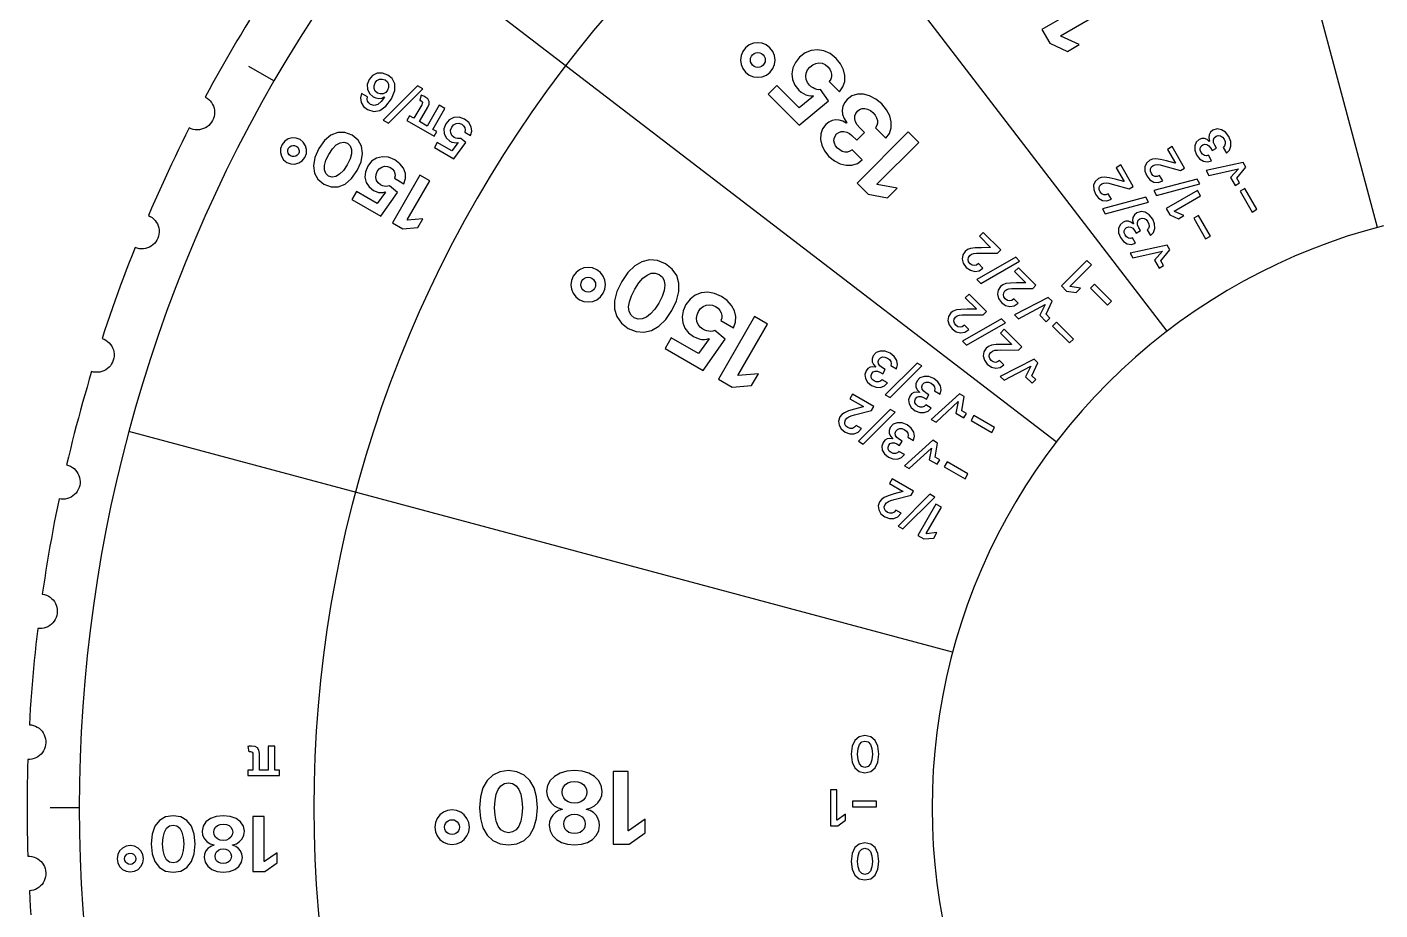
# Model space of a CAD drawing. Header units: millimetres. Extents: x 0 to 208, y 0 to 208.
# Drawn here: x 0 to 93.4, y 96.9 to 157.9 of the extents above; entities that cross this region are included whole.
import ezdxf

# ---------------------------------------------------------------- set-up
doc = ezdxf.new("R2010")
doc.units = ezdxf.units.MM
for name, color, linetype in [('CORTE', 1, 'CONTINUOUS'), ('GRAVAR', 7, 'CONTINUOUS'), ('MARCAR', 5, 'CONTINUOUS')]:
    doc.layers.add(name, color=color, linetype=linetype)

msp = doc.modelspace()

# ---------------------------------------------------------------- linework, layer by layer
at = {"layer": 'CORTE'}
msp.add_lwpolyline([(15.356, 158.39), (15.067, 157.915), (14.779, 157.439), (14.495, 156.961), (14.213, 156.481), (13.933, 156), (13.656, 155.517), (13.382, 155.033), (13.111, 154.548), (12.841, 154.061), (12.575, 153.573), (12.311, 153.083), (12.434, 153.008), (12.548, 152.919), (12.65, 152.817), (12.739, 152.703), (12.814, 152.579), (12.873, 152.448), (12.916, 152.31), (12.942, 152.168), (12.951, 152.024), (12.942, 151.88), (12.917, 151.738), (12.874, 151.6), (12.815, 151.468), (12.741, 151.344), (12.652, 151.23), (12.551, 151.127), (12.438, 151.038), (12.314, 150.962), (12.183, 150.902), (12.046, 150.859), (11.904, 150.832), (11.76, 150.822), (11.616, 150.83), (11.473, 150.854), (11.335, 150.896), (11.203, 150.954), (10.953, 150.457), (10.706, 149.959), (10.461, 149.459), (10.22, 148.958), (9.98, 148.456), (9.744, 147.952), (9.51, 147.447), (9.279, 146.941), (9.051, 146.434), (8.825, 145.926), (8.602, 145.416), (8.382, 144.905), (8.512, 144.841), (8.632, 144.762), (8.743, 144.669), (8.841, 144.564), (8.927, 144.447), (8.997, 144.321), (9.052, 144.187), (9.09, 144.048), (9.112, 143.906), (9.116, 143.761), (9.103, 143.617), (9.072, 143.476), (9.025, 143.34), (8.962, 143.21), (8.884, 143.089), (8.791, 142.978), (8.686, 142.879), (8.57, 142.793), (8.445, 142.722), (8.311, 142.666), (8.173, 142.627), (8.03, 142.604), (7.886, 142.599), (7.742, 142.612), (7.6, 142.641), (7.464, 142.688), (7.258, 142.171), (7.055, 141.653), (6.855, 141.134), (6.658, 140.614), (6.464, 140.092), (6.272, 139.57), (6.083, 139.047), (5.897, 138.523), (5.714, 137.997), (5.533, 137.471), (5.356, 136.944), (5.181, 136.416), (5.315, 136.363), (5.443, 136.295), (5.561, 136.212), (5.668, 136.116), (5.763, 136.007), (5.844, 135.888), (5.911, 135.759), (5.961, 135.624), (5.995, 135.484), (6.012, 135.34), (6.011, 135.196), (5.993, 135.053), (5.958, 134.913), (5.906, 134.778), (5.839, 134.65), (5.757, 134.531), (5.661, 134.424), (5.552, 134.328), (5.434, 134.246), (5.306, 134.179), (5.171, 134.128), (5.03, 134.093), (4.887, 134.076), (4.743, 134.075), (4.599, 134.093), (4.459, 134.127), (4.299, 133.594), (4.143, 133.06), (3.989, 132.526), (3.837, 131.99), (3.689, 131.454), (3.544, 130.917), (3.401, 130.379), (3.262, 129.841), (3.125, 129.302), (2.991, 128.762), (2.86, 128.221), (2.732, 127.68), (2.87, 127.639), (3.003, 127.582), (3.128, 127.51), (3.243, 127.423), (3.347, 127.323), (3.439, 127.211), (3.516, 127.089), (3.578, 126.959), (3.624, 126.822), (3.653, 126.681), (3.665, 126.537), (3.659, 126.393), (3.637, 126.25), (3.597, 126.111), (3.541, 125.978), (3.469, 125.853), (3.383, 125.737), (3.284, 125.632), (3.172, 125.54), (3.051, 125.462), (2.921, 125.4), (2.784, 125.353), (2.643, 125.323), (2.499, 125.31), (2.355, 125.315), (2.212, 125.337), (2.1, 124.792), (1.99, 124.247), (1.883, 123.701), (1.779, 123.154), (1.678, 122.607), (1.58, 122.059), (1.485, 121.511), (1.393, 120.963), (1.303, 120.414), (1.217, 119.864), (1.134, 119.314), (1.053, 118.764), (1.195, 118.735), (1.332, 118.69), (1.463, 118.629), (1.585, 118.553), (1.698, 118.462), (1.798, 118.359), (1.886, 118.244), (1.959, 118.119), (2.017, 117.987), (2.058, 117.849), (2.082, 117.706), (2.09, 117.562), (2.079, 117.418), (2.052, 117.276), (2.008, 117.139), (1.947, 117.008), (1.872, 116.885), (1.782, 116.772), (1.679, 116.671), (1.565, 116.582), (1.44, 116.509), (1.308, 116.45), (1.17, 116.408), (1.028, 116.383), (0.884, 116.375), (0.74, 116.384), (0.675, 115.832), (0.613, 115.279), (0.555, 114.726), (0.499, 114.172), (0.446, 113.618), (0.396, 113.064), (0.349, 112.51), (0.305, 111.955), (0.264, 111.401), (0.226, 110.846), (0.19, 110.29), (0.158, 109.735), (0.302, 109.719), (0.442, 109.686), (0.578, 109.637), (0.707, 109.571), (0.826, 109.491), (0.936, 109.396), (1.033, 109.29), (1.117, 109.172), (1.186, 109.045), (1.239, 108.911), (1.276, 108.771), (1.295, 108.628), (1.298, 108.484), (1.283, 108.34), (1.251, 108.2), (1.202, 108.064), (1.137, 107.935), (1.057, 107.814), (0.964, 107.705), (0.858, 107.607), (0.741, 107.522), (0.614, 107.453), (0.48, 107.399), (0.341, 107.361), (0.198, 107.34), (0.054, 107.337), (0.037, 106.781), (0.024, 106.225), (0.013, 105.669), (0.006, 105.113), (0.001, 104.556), (0, 104), (0.001, 103.444), (0.006, 102.887), (0.013, 102.331), (0.024, 101.775), (0.037, 101.219), (0.054, 100.663), (0.198, 100.66), (0.341, 100.639), (0.48, 100.601), (0.614, 100.547), (0.741, 100.478), (0.858, 100.393), (0.964, 100.295), (1.057, 100.186), (1.137, 100.065), (1.202, 99.936), (1.251, 99.8), (1.283, 99.66), (1.298, 99.516), (1.295, 99.372), (1.276, 99.229), (1.239, 99.089), (1.186, 98.955), (1.117, 98.828), (1.033, 98.71), (0.936, 98.604), (0.826, 98.509), (0.707, 98.429), (0.578, 98.363), (0.442, 98.314), (0.302, 98.281), (0.158, 98.265), (0.19, 97.71), (0.226, 97.154), (0.264, 96.599)], dxfattribs=at)
at = {"layer": 'GRAVAR'}
for points in [[(70.078, 157.754), (70.627, 156.804), (71.85, 156.235), (72.661, 156.704), (71.388, 157.29), (71.372, 157.319), (74.92, 159.368), (74.408, 160.254)], [(51.306, 156.485), (51.053, 156.68), (50.768, 156.797), (50.466, 156.836), (50.164, 156.797), (49.878, 156.681), (49.624, 156.487), (49.429, 156.232), (49.312, 155.945), (49.272, 155.642), (49.31, 155.339), (49.426, 155.052), (49.619, 154.798), (49.874, 154.603), (50.162, 154.487), (50.465, 154.448), (50.769, 154.488), (51.056, 154.605), (51.311, 154.8), (51.505, 155.054), (51.621, 155.34), (51.659, 155.643), (51.62, 155.945), (51.502, 156.231), (51.306, 156.485)], [(50.829, 156.008), (50.912, 155.897), (50.962, 155.773), (50.979, 155.643), (50.962, 155.513), (50.912, 155.391), (50.829, 155.282), (50.72, 155.198), (50.596, 155.147), (50.466, 155.131), (50.336, 155.147), (50.213, 155.198), (50.103, 155.282), (50.02, 155.391), (49.97, 155.514), (49.953, 155.644), (49.969, 155.774), (50.019, 155.898), (50.103, 156.008), (50.212, 156.091), (50.335, 156.14), (50.465, 156.157), (50.596, 156.14), (50.719, 156.09), (50.829, 156.008)], [(55.874, 155.756), (55.467, 156.082), (55.032, 156.282), (54.585, 156.357), (54.144, 156.309), (53.725, 156.137), (53.345, 155.842), (53.061, 155.482), (52.887, 155.093), (52.823, 154.691), (52.87, 154.293), (53.025, 153.914), (53.29, 153.571), (53.449, 153.432), (53.617, 153.32), (53.789, 153.238), (53.961, 153.184), (54.127, 153.161), (54.282, 153.168), (54.301, 153.149), (53.314, 152.347), (51.776, 153.884), (51.178, 153.286), (53.316, 151.148), (55.343, 152.833), (54.806, 153.597), (54.678, 153.594), (54.544, 153.614), (54.41, 153.656), (54.279, 153.718), (54.155, 153.798), (54.042, 153.896), (53.892, 154.089), (53.803, 154.3), (53.775, 154.521), (53.81, 154.742), (53.906, 154.957), (54.064, 155.156), (54.261, 155.313), (54.472, 155.408), (54.69, 155.442), (54.905, 155.416), (55.111, 155.329), (55.3, 155.182), (55.431, 155.021), (55.519, 154.845), (55.562, 154.663), (55.558, 154.482), (55.505, 154.309), (55.399, 154.152), (56.104, 153.448), (56.343, 153.783), (56.468, 154.16), (56.483, 154.562), (56.388, 154.973), (56.184, 155.376), (55.874, 155.756)], [(24.923, 154.604), (24.544, 154.742), (24.181, 154.727), (23.863, 154.571), (23.618, 154.286), (23.497, 153.948), (23.511, 153.618), (23.65, 153.327), (23.903, 153.105), (24.097, 153.023), (24.296, 152.993), (24.491, 153.016), (24.672, 153.092), (24.689, 153.082), (24.463, 152.768), (24.22, 152.575), (23.97, 152.509), (23.721, 152.58), (23.595, 152.682), (23.518, 152.807), (23.49, 152.949), (23.51, 153.099), (23.099, 153.337), (23.031, 153.025), (23.079, 152.718), (23.24, 152.441), (23.512, 152.218), (23.941, 152.084), (24.373, 152.166), (24.787, 152.459), (25.161, 152.957), (25.395, 153.539), (25.395, 154.005), (25.218, 154.359), (24.923, 154.604)], [(24.728, 154.263), (24.881, 154.127), (24.962, 153.949), (24.969, 153.752), (24.901, 153.558), (24.767, 153.405), (24.592, 153.315), (24.396, 153.298), (24.202, 153.362), (24.049, 153.496), (23.967, 153.67), (23.96, 153.864), (24.029, 154.06), (24.166, 154.219), (24.341, 154.311), (24.535, 154.327), (24.728, 154.263)], [(24.598, 151.486), (24.956, 151.279), (27.326, 153.644), (26.968, 153.851)], [(59.023, 152.608), (58.614, 152.946), (58.188, 153.173), (57.76, 153.286), (57.347, 153.283), (56.967, 153.162), (56.636, 152.921), (56.45, 152.689), (56.333, 152.437), (56.287, 152.168), (56.315, 151.888), (56.42, 151.599), (56.602, 151.307), (56.576, 151.281), (56.337, 151.412), (56.09, 151.486), (55.843, 151.503), (55.601, 151.461), (55.372, 151.357), (55.162, 151.191), (54.936, 150.886), (54.812, 150.536), (54.792, 150.155), (54.878, 149.76), (55.074, 149.366), (55.38, 148.989), (55.758, 148.68), (56.16, 148.474), (56.569, 148.374), (56.97, 148.384), (57.346, 148.506), (57.68, 148.745), (56.982, 149.442), (56.83, 149.337), (56.661, 149.286), (56.483, 149.287), (56.302, 149.335), (56.127, 149.429), (55.964, 149.563), (55.835, 149.723), (55.753, 149.89), (55.72, 150.061), (55.734, 150.229), (55.798, 150.388), (55.91, 150.534), (56.062, 150.648), (56.233, 150.707), (56.416, 150.714), (56.603, 150.669), (56.79, 150.572), (56.968, 150.425), (57.295, 150.097), (57.834, 150.636), (57.507, 150.963), (57.332, 151.171), (57.217, 151.38), (57.161, 151.586), (57.164, 151.781), (57.225, 151.96), (57.343, 152.119), (57.498, 152.235), (57.672, 152.296), (57.858, 152.303), (58.05, 152.257), (58.239, 152.159), (58.42, 152.01), (58.566, 151.836), (58.668, 151.653), (58.723, 151.468), (58.729, 151.287), (58.683, 151.118), (58.584, 150.968), (59.312, 150.24), (59.554, 150.578), (59.677, 150.96), (59.683, 151.369), (59.574, 151.791), (59.353, 152.209), (59.023, 152.608)], [(27.476, 153.103), (27.4, 153.143), (27.33, 153.172), (27.27, 153.193), (27.221, 153.206), (27.115, 152.862), (27.135, 152.857), (27.158, 152.849), (27.187, 152.836), (27.222, 152.817), (27.281, 152.769), (27.304, 152.713), (27.294, 152.644), (27.252, 152.557), (26.709, 151.617), (26.411, 151.789), (26.227, 151.47), (28.12, 150.378), (28.304, 150.696), (28.029, 150.855), (28.858, 152.291), (28.463, 152.519), (27.634, 151.083), (27.105, 151.388), (27.684, 152.391), (27.769, 152.6), (27.766, 152.787), (27.67, 152.954), (27.476, 153.103)], [(30.21, 151.552), (29.837, 151.688), (29.476, 151.675), (29.158, 151.521), (28.911, 151.237), (28.788, 150.895), (28.801, 150.561), (28.941, 150.265), (29.202, 150.037), (29.346, 149.972), (29.491, 149.937), (29.628, 149.932), (29.749, 149.956), (29.762, 149.949), (29.335, 149.366), (28.33, 149.947), (28.127, 149.595), (29.481, 148.813), (30.298, 149.949), (29.953, 150.229), (29.848, 150.211), (29.732, 150.217), (29.614, 150.247), (29.501, 150.298), (29.344, 150.434), (29.259, 150.61), (29.251, 150.808), (29.325, 151.011), (29.461, 151.174), (29.632, 151.264), (29.821, 151.278), (30.014, 151.211), (30.15, 151.101), (30.235, 150.963), (30.262, 150.81), (30.223, 150.657), (30.63, 150.423), (30.718, 150.727), (30.671, 151.035), (30.498, 151.319), (30.21, 151.552)], [(22.449, 150.45), (21.949, 150.641), (21.459, 150.639), (20.989, 150.449), (20.551, 150.076), (20.156, 149.523), (19.876, 148.906), (19.772, 148.338), (19.842, 147.834), (20.085, 147.407), (20.498, 147.07), (20.995, 146.881), (21.486, 146.885), (21.957, 147.077), (22.396, 147.451), (22.791, 148.002), (23.072, 148.62), (23.176, 149.186), (23.106, 149.688), (22.863, 150.113), (22.449, 150.45)], [(57.321, 147.143), (58.097, 146.367), (59.426, 146.135), (60.088, 146.797), (58.707, 147.034), (58.683, 147.058), (61.581, 149.955), (60.857, 150.679)], [(82.987, 150.363), (82.755, 150.655), (82.479, 150.832), (82.184, 150.883), (81.897, 150.797), (81.728, 150.658), (81.627, 150.48), (81.603, 150.269), (81.66, 150.034), (81.642, 150.024), (81.489, 150.149), (81.316, 150.213), (81.132, 150.213), (80.947, 150.144), (80.744, 149.959), (80.637, 149.706), (80.638, 149.407), (80.76, 149.086), (80.974, 148.819), (81.237, 148.654), (81.523, 148.606), (81.806, 148.687), (81.59, 149.06), (81.448, 149.022), (81.308, 149.051), (81.181, 149.136), (81.078, 149.266), (81.02, 149.417), (81.021, 149.56), (81.078, 149.683), (81.189, 149.78), (81.334, 149.827), (81.48, 149.806), (81.613, 149.723), (81.725, 149.582), (81.836, 149.39), (82.135, 149.563), (82.025, 149.755), (81.943, 149.953), (81.933, 150.13), (81.989, 150.278), (82.108, 150.386), (82.257, 150.433), (82.407, 150.409), (82.546, 150.321), (82.662, 150.175), (82.73, 150.009), (82.743, 149.851), (82.701, 149.713), (82.602, 149.607), (82.827, 149.216), (83.041, 149.425), (83.14, 149.702), (83.123, 150.023), (82.987, 150.363)], [(18.851, 150.145), (18.581, 150.249), (18.302, 150.262), (18.034, 150.191), (17.798, 150.04), (17.615, 149.815), (17.512, 149.543), (17.498, 149.262), (17.569, 148.994), (17.72, 148.757), (17.944, 148.574), (18.216, 148.471), (18.497, 148.458), (18.766, 148.531), (19.002, 148.683), (19.186, 148.909), (19.289, 149.18), (19.302, 149.459), (19.229, 149.727), (19.077, 149.962), (18.851, 150.145)], [(18.595, 149.701), (18.691, 149.621), (18.756, 149.519), (18.787, 149.403), (18.782, 149.284), (18.737, 149.168), (18.658, 149.07), (18.557, 149.005), (18.442, 148.974), (18.322, 148.98), (18.204, 149.025), (18.108, 149.103), (18.043, 149.205), (18.012, 149.32), (18.017, 149.441), (18.062, 149.558), (18.14, 149.654), (18.242, 149.718), (18.357, 149.749), (18.478, 149.744), (18.595, 149.701)], [(22.126, 149.891), (22.32, 149.715), (22.414, 149.472), (22.409, 149.168), (22.306, 148.809), (22.104, 148.399), (21.849, 148.019), (21.588, 147.748), (21.326, 147.59), (21.068, 147.548), (20.819, 147.627), (20.626, 147.803), (20.532, 148.048), (20.537, 148.354), (20.641, 148.715), (20.843, 149.127), (21.098, 149.506), (21.358, 149.775), (21.619, 149.931), (21.877, 149.971), (22.126, 149.891)], [(79.937, 148.179), (79.082, 149.66), (78.758, 149.473), (79.302, 148.53), (79.286, 148.52), (78.685, 148.675), (78.264, 148.781), (77.955, 148.821), (77.723, 148.801), (77.534, 148.723), (77.313, 148.526), (77.2, 148.263), (77.202, 147.957), (77.326, 147.633), (77.545, 147.366), (77.815, 147.213), (78.116, 147.185), (78.426, 147.292), (78.212, 147.662), (78.048, 147.601), (77.893, 147.607), (77.756, 147.678), (77.646, 147.812), (77.586, 147.967), (77.586, 148.119), (77.647, 148.254), (77.768, 148.361), (77.91, 148.415), (78.069, 148.424), (78.256, 148.397), (78.484, 148.342), (79.658, 148.018)], [(25.398, 148.747), (24.962, 148.926), (24.536, 148.965), (24.141, 148.872), (23.796, 148.652), (23.524, 148.312), (23.369, 147.928), (23.338, 147.548), (23.426, 147.191), (23.625, 146.88), (23.93, 146.635), (24.104, 146.552), (24.278, 146.502), (24.446, 146.482), (24.601, 146.493), (24.738, 146.534), (24.756, 146.523), (24.189, 145.74), (22.757, 146.567), (22.436, 146.01), (24.426, 144.861), (25.582, 146.497), (25.038, 146.952), (24.925, 146.921), (24.8, 146.913), (24.671, 146.927), (24.542, 146.964), (24.419, 147.021), (24.245, 147.159), (24.133, 147.331), (24.083, 147.528), (24.1, 147.738), (24.187, 147.95), (24.326, 148.13), (24.496, 148.248), (24.687, 148.303), (24.888, 148.292), (25.089, 148.213), (25.239, 148.099), (25.347, 147.96), (25.408, 147.804), (25.415, 147.639), (25.365, 147.476), (26.021, 147.098), (26.14, 147.451), (26.131, 147.813), (25.999, 148.162), (25.752, 148.481), (25.398, 148.747)], [(83.106, 147.522), (83.424, 146.971), (83.737, 147.151), (83.551, 147.472), (84.177, 148.235), (83.991, 148.557), (81.424, 148.003), (81.615, 147.672), (83.655, 148.135)], [(25.235, 144.395), (25.957, 143.978), (26.978, 144.068), (27.334, 144.684), (26.273, 144.587), (26.251, 144.6), (27.808, 147.297), (27.135, 147.685)], [(76.395, 146.913), (75.54, 148.394), (75.216, 148.207), (75.761, 147.264), (75.745, 147.255), (75.144, 147.409), (74.722, 147.515), (74.413, 147.556), (74.182, 147.535), (73.992, 147.458), (73.772, 147.26), (73.659, 146.997), (73.66, 146.691), (73.785, 146.367), (74.003, 146.1), (74.274, 145.947), (74.575, 145.919), (74.885, 146.026), (74.671, 146.396), (74.506, 146.335), (74.351, 146.341), (74.214, 146.412), (74.104, 146.546), (74.045, 146.701), (74.045, 146.853), (74.105, 146.988), (74.227, 147.095), (74.368, 147.149), (74.527, 147.158), (74.715, 147.131), (74.943, 147.076), (76.116, 146.752)], [(77.811, 146.626), (78.002, 146.295), (80.997, 147.094), (80.806, 147.425)], [(83.77, 146.574), (84.598, 145.14), (84.929, 145.331), (84.101, 146.765)], [(74.269, 145.36), (74.46, 145.029), (77.455, 145.828), (77.264, 146.16)], [(78.66, 145.39), (78.908, 144.96), (79.523, 144.681), (79.892, 144.894), (79.236, 145.19), (79.228, 145.205), (81.047, 146.255), (80.825, 146.64)], [(77.734, 144.66), (77.503, 144.953), (77.226, 145.13), (76.931, 145.181), (76.645, 145.095), (76.475, 144.956), (76.375, 144.777), (76.35, 144.567), (76.407, 144.332), (76.39, 144.322), (76.236, 144.446), (76.063, 144.511), (75.88, 144.511), (75.695, 144.442), (75.492, 144.257), (75.384, 144.004), (75.385, 143.705), (75.507, 143.384), (75.722, 143.116), (75.984, 142.952), (76.27, 142.903), (76.553, 142.985), (76.338, 143.358), (76.195, 143.32), (76.055, 143.348), (75.928, 143.433), (75.826, 143.564), (75.768, 143.715), (75.768, 143.857), (75.825, 143.981), (75.936, 144.077), (76.082, 144.124), (76.227, 144.104), (76.361, 144.021), (76.473, 143.879), (76.583, 143.688), (76.883, 143.86), (76.772, 144.052), (76.69, 144.251), (76.68, 144.428), (76.736, 144.575), (76.855, 144.683), (77.004, 144.73), (77.154, 144.707), (77.293, 144.619), (77.409, 144.472), (77.477, 144.307), (77.491, 144.149), (77.449, 144.01), (77.349, 143.905), (77.575, 143.514), (77.788, 143.722), (77.888, 143.999), (77.871, 144.32), (77.734, 144.66)], [(80.566, 144.724), (81.394, 143.29), (81.725, 143.481), (80.897, 144.915)], [(67.242, 142.525), (66.033, 143.734), (65.769, 143.47), (66.539, 142.7), (66.526, 142.687), (65.905, 142.681), (65.471, 142.674), (65.162, 142.633), (64.943, 142.553), (64.78, 142.429), (64.619, 142.182), (64.578, 141.898), (64.658, 141.603), (64.862, 141.322), (65.143, 141.121), (65.444, 141.043), (65.741, 141.094), (66.013, 141.277), (65.711, 141.58), (65.568, 141.478), (65.416, 141.444), (65.266, 141.477), (65.125, 141.578), (65.027, 141.713), (64.988, 141.859), (65.011, 142.005), (65.101, 142.14), (65.224, 142.229), (65.375, 142.278), (65.563, 142.301), (65.797, 142.307), (67.015, 142.298)], [(65.591, 140.475), (65.861, 140.205), (68.547, 141.752), (68.277, 142.022)], [(77.854, 141.819), (78.172, 141.269), (78.484, 141.449), (78.299, 141.77), (78.924, 142.532), (78.738, 142.855), (76.171, 142.301), (76.363, 141.97), (78.403, 142.433)], [(39.346, 141.157), (39.051, 141.28), (38.745, 141.319), (38.444, 141.279), (38.162, 141.163), (37.916, 140.977), (37.721, 140.724), (37.598, 140.427), (37.559, 140.119), (37.599, 139.816), (37.715, 139.533), (37.901, 139.287), (38.153, 139.091), (38.45, 138.969), (38.758, 138.931), (39.061, 138.973), (39.344, 139.089), (39.591, 139.277), (39.787, 139.531), (39.908, 139.827), (39.946, 140.133), (39.905, 140.435), (39.789, 140.717), (39.601, 140.963), (39.346, 141.157)], [(44.081, 141.559), (43.532, 141.786), (42.99, 141.837), (42.464, 141.714), (41.962, 141.421), (41.492, 140.962), (41.064, 140.34), (40.74, 139.658), (40.578, 139.021), (40.576, 138.438), (40.731, 137.918), (41.045, 137.473), (41.513, 137.112), (42.059, 136.887), (42.6, 136.839), (43.127, 136.964), (43.631, 137.258), (44.102, 137.718), (44.531, 138.338), (44.855, 139.021), (45.017, 139.657), (45.019, 140.238), (44.863, 140.755), (44.55, 141.199), (44.081, 141.559)], [(69.677, 140.091), (68.468, 141.3), (68.203, 141.035), (68.973, 140.265), (68.96, 140.252), (68.34, 140.246), (67.905, 140.24), (67.596, 140.198), (67.378, 140.118), (67.215, 139.995), (67.053, 139.747), (67.012, 139.464), (67.093, 139.169), (67.297, 138.888), (67.577, 138.686), (67.878, 138.609), (68.176, 138.659), (68.448, 138.843), (68.145, 139.145), (68.002, 139.043), (67.851, 139.009), (67.7, 139.043), (67.559, 139.143), (67.461, 139.278), (67.422, 139.425), (67.445, 139.571), (67.535, 139.705), (67.658, 139.794), (67.809, 139.844), (67.997, 139.866), (68.232, 139.873), (69.449, 139.863)], [(71.427, 140.038), (71.778, 139.687), (72.444, 139.576), (72.745, 139.878), (72.036, 139.994), (72.024, 140.006), (73.509, 141.491), (73.195, 141.806)], [(39.009, 140.573), (39.118, 140.488), (39.198, 140.381), (39.248, 140.26), (39.265, 140.13), (39.249, 139.998), (39.197, 139.872), (39.113, 139.762), (39.007, 139.682), (38.885, 139.632), (38.756, 139.614), (38.623, 139.631), (38.496, 139.684), (38.387, 139.768), (38.307, 139.874), (38.257, 139.995), (38.239, 140.125), (38.255, 140.257), (38.308, 140.385), (38.391, 140.494), (38.498, 140.573), (38.619, 140.623), (38.749, 140.64), (38.881, 140.624), (39.009, 140.573)], [(43.656, 140.824), (43.878, 140.637), (44.008, 140.388), (44.048, 140.082), (43.997, 139.723), (43.857, 139.314), (43.627, 138.86), (43.348, 138.434), (43.063, 138.106), (42.775, 137.881), (42.489, 137.76), (42.208, 137.747), (41.936, 137.845), (41.715, 138.032), (41.584, 138.282), (41.545, 138.59), (41.596, 138.952), (41.737, 139.363), (41.968, 139.818), (42.246, 140.244), (42.53, 140.57), (42.817, 140.793), (43.103, 140.911), (43.383, 140.922), (43.656, 140.824)], [(73.44, 139.887), (74.611, 138.716), (74.882, 138.987), (73.711, 140.158)], [(47.96, 139.319), (47.483, 139.527), (47.011, 139.608), (46.56, 139.565), (46.147, 139.404), (45.786, 139.13), (45.495, 138.747), (45.314, 138.326), (45.247, 137.905), (45.289, 137.5), (45.437, 137.127), (45.685, 136.802), (46.03, 136.539), (46.22, 136.446), (46.411, 136.382), (46.599, 136.346), (46.778, 136.339), (46.944, 136.359), (47.092, 136.406), (47.116, 136.393), (46.37, 135.363), (44.487, 136.45), (44.064, 135.717), (46.682, 134.206), (48.203, 136.358), (47.488, 136.957), (47.364, 136.92), (47.23, 136.905), (47.09, 136.911), (46.947, 136.937), (46.806, 136.983), (46.672, 137.048), (46.477, 137.195), (46.336, 137.376), (46.253, 137.582), (46.229, 137.805), (46.266, 138.037), (46.367, 138.27), (46.517, 138.473), (46.696, 138.619), (46.898, 138.709), (47.113, 138.739), (47.334, 138.709), (47.554, 138.616), (47.723, 138.494), (47.853, 138.347), (47.942, 138.182), (47.985, 138.006), (47.978, 137.825), (47.917, 137.647), (48.78, 137.148), (48.924, 137.534), (48.948, 137.931), (48.858, 138.323), (48.659, 138.695), (48.358, 139.032), (47.96, 139.319)], [(66.261, 138.274), (65.052, 139.483), (64.787, 139.219), (65.557, 138.449), (65.544, 138.436), (64.924, 138.43), (64.489, 138.423), (64.18, 138.382), (63.962, 138.302), (63.799, 138.178), (63.637, 137.93), (63.596, 137.647), (63.677, 137.352), (63.881, 137.071), (64.161, 136.869), (64.462, 136.792), (64.76, 136.843), (65.032, 137.026), (64.729, 137.329), (64.586, 137.227), (64.435, 137.193), (64.284, 137.226), (64.143, 137.326), (64.046, 137.461), (64.006, 137.608), (64.03, 137.754), (64.119, 137.889), (64.242, 137.977), (64.393, 138.027), (64.581, 138.049), (64.816, 138.056), (66.033, 138.046)], [(69.938, 138.015), (70.388, 137.565), (70.643, 137.82), (70.38, 138.082), (70.787, 138.98), (70.524, 139.244), (68.188, 138.044), (68.458, 137.774), (70.309, 138.749)], [(47.746, 133.592), (48.696, 133.043), (50.04, 133.162), (50.508, 133.973), (49.113, 133.845), (49.083, 133.862), (51.132, 137.41), (50.246, 137.922)], [(64.609, 136.224), (64.88, 135.954), (67.566, 137.501), (67.295, 137.771)], [(70.824, 137.271), (71.995, 136.1), (72.266, 136.37), (71.095, 137.541)], [(68.695, 135.84), (67.486, 137.049), (67.222, 136.784), (67.992, 136.014), (67.979, 136.001), (67.358, 135.995), (66.924, 135.988), (66.615, 135.947), (66.397, 135.867), (66.234, 135.744), (66.072, 135.496), (66.031, 135.212), (66.111, 134.918), (66.315, 134.637), (66.596, 134.435), (66.897, 134.357), (67.195, 134.408), (67.466, 134.592), (67.164, 134.894), (67.021, 134.792), (66.869, 134.758), (66.719, 134.792), (66.578, 134.892), (66.48, 135.027), (66.441, 135.173), (66.464, 135.32), (66.554, 135.454), (66.677, 135.543), (66.828, 135.593), (67.016, 135.615), (67.25, 135.621), (68.468, 135.612)], [(59.6, 135.389), (59.253, 135.526), (58.925, 135.541), (58.644, 135.438), (58.439, 135.22), (58.362, 135.015), (58.364, 134.81), (58.448, 134.616), (58.615, 134.441), (58.605, 134.423), (58.41, 134.454), (58.228, 134.424), (58.069, 134.332), (57.943, 134.18), (57.859, 133.918), (57.893, 133.645), (58.043, 133.387), (58.309, 133.17), (58.629, 133.045), (58.939, 133.034), (59.21, 133.135), (59.415, 133.347), (59.042, 133.563), (58.937, 133.458), (58.802, 133.413), (58.649, 133.423), (58.495, 133.485), (58.369, 133.587), (58.299, 133.71), (58.286, 133.846), (58.334, 133.985), (58.437, 134.098), (58.573, 134.153), (58.73, 134.148), (58.898, 134.082), (59.089, 133.971), (59.262, 134.27), (59.07, 134.381), (58.9, 134.512), (58.803, 134.66), (58.778, 134.816), (58.827, 134.969), (58.933, 135.084), (59.074, 135.139), (59.238, 135.132), (59.412, 135.063), (59.554, 134.954), (59.645, 134.824), (59.677, 134.683), (59.644, 134.542), (60.035, 134.316), (60.115, 134.603), (60.063, 134.893), (59.888, 135.163), (59.6, 135.389)], [(59.27, 132.518), (59.601, 132.327), (61.795, 134.517), (61.464, 134.708)], [(68.956, 133.764), (69.406, 133.314), (69.661, 133.569), (69.399, 133.831), (69.806, 134.729), (69.543, 134.993), (67.206, 133.793), (67.477, 133.523), (69.328, 134.498)], [(62.621, 133.645), (62.274, 133.782), (61.946, 133.797), (61.665, 133.694), (61.46, 133.476), (61.382, 133.271), (61.385, 133.066), (61.469, 132.872), (61.636, 132.697), (61.626, 132.679), (61.431, 132.71), (61.248, 132.68), (61.089, 132.588), (60.964, 132.435), (60.88, 132.174), (60.914, 131.901), (61.064, 131.642), (61.33, 131.426), (61.65, 131.301), (61.96, 131.29), (62.231, 131.391), (62.436, 131.603), (62.063, 131.819), (61.958, 131.714), (61.823, 131.669), (61.67, 131.679), (61.516, 131.741), (61.39, 131.843), (61.319, 131.966), (61.307, 132.102), (61.355, 132.241), (61.458, 132.354), (61.593, 132.409), (61.751, 132.404), (61.919, 132.338), (62.11, 132.227), (62.283, 132.526), (62.091, 132.637), (61.921, 132.768), (61.824, 132.916), (61.799, 133.072), (61.848, 133.225), (61.954, 133.34), (62.095, 133.395), (62.259, 133.388), (62.433, 133.319), (62.575, 133.21), (62.666, 133.08), (62.698, 132.939), (62.665, 132.798), (63.056, 132.572), (63.136, 132.859), (63.084, 133.149), (62.909, 133.419), (62.621, 133.645)], [(58.484, 131.722), (57.004, 132.577), (56.817, 132.253), (57.76, 131.708), (57.751, 131.692), (57.153, 131.526), (56.735, 131.407), (56.447, 131.287), (56.257, 131.153), (56.131, 130.992), (56.039, 130.711), (56.073, 130.426), (56.227, 130.162), (56.497, 129.944), (56.82, 129.821), (57.131, 129.824), (57.405, 129.951), (57.62, 130.198), (57.25, 130.412), (57.138, 130.276), (57.001, 130.204), (56.846, 130.198), (56.684, 130.258), (56.555, 130.363), (56.479, 130.495), (56.464, 130.642), (56.516, 130.795), (56.612, 130.913), (56.744, 131), (56.92, 131.07), (57.145, 131.137), (58.323, 131.443)], [(64.145, 131.244), (64.696, 130.926), (64.876, 131.238), (64.555, 131.424), (64.715, 132.397), (64.393, 132.583), (62.447, 130.82), (62.778, 130.628), (64.313, 132.05)], [(57.42, 129.314), (57.751, 129.123), (59.945, 131.312), (59.614, 131.504)], [(65.193, 130.755), (66.628, 129.927), (66.819, 130.258), (65.385, 131.086)], [(60.771, 130.44), (60.424, 130.578), (60.096, 130.593), (59.815, 130.49), (59.61, 130.272), (59.532, 130.066), (59.535, 129.862), (59.619, 129.667), (59.786, 129.492), (59.776, 129.475), (59.581, 129.506), (59.398, 129.476), (59.239, 129.384), (59.114, 129.231), (59.03, 128.97), (59.064, 128.697), (59.214, 128.438), (59.48, 128.221), (59.8, 128.097), (60.11, 128.086), (60.381, 128.187), (60.586, 128.399), (60.213, 128.614), (60.108, 128.51), (59.973, 128.465), (59.82, 128.475), (59.666, 128.537), (59.54, 128.638), (59.469, 128.762), (59.457, 128.898), (59.505, 129.036), (59.608, 129.15), (59.743, 129.205), (59.901, 129.2), (60.069, 129.133), (60.26, 129.023), (60.433, 129.322), (60.241, 129.433), (60.071, 129.564), (59.974, 129.712), (59.949, 129.868), (59.998, 130.021), (60.104, 130.136), (60.245, 130.191), (60.409, 130.184), (60.583, 130.115), (60.725, 130.006), (60.816, 129.875), (60.848, 129.735), (60.815, 129.594), (61.206, 129.368), (61.286, 129.655), (61.234, 129.945), (61.059, 130.214), (60.771, 130.44)], [(62.295, 128.04), (62.846, 127.722), (63.026, 128.034), (62.705, 128.22), (62.865, 129.192), (62.543, 129.379), (60.597, 127.615), (60.928, 127.424), (62.463, 128.845)], [(63.343, 127.551), (64.778, 126.723), (64.969, 127.054), (63.535, 127.882)], [(61.223, 125.868), (59.743, 126.723), (59.555, 126.399), (60.499, 125.855), (60.489, 125.839), (59.891, 125.672), (59.474, 125.553), (59.186, 125.434), (58.996, 125.3), (58.87, 125.138), (58.778, 124.857), (58.812, 124.573), (58.966, 124.309), (59.236, 124.09), (59.559, 123.968), (59.869, 123.971), (60.144, 124.097), (60.359, 124.344), (59.988, 124.558), (59.877, 124.423), (59.739, 124.351), (59.585, 124.344), (59.423, 124.404), (59.294, 124.51), (59.218, 124.641), (59.202, 124.788), (59.254, 124.941), (59.35, 125.059), (59.483, 125.146), (59.659, 125.216), (59.884, 125.283), (61.062, 125.589)], [(60.159, 123.46), (60.49, 123.269), (62.684, 125.459), (62.353, 125.65)], [(61.512, 122.815), (61.942, 122.566), (62.614, 122.632), (62.827, 123.001), (62.111, 122.93), (62.097, 122.938), (63.147, 124.757), (62.762, 124.98)], [(57.866, 108.984), (57.46, 108.897), (57.158, 108.647), (56.971, 108.245), (56.906, 107.702), (56.971, 107.16), (57.159, 106.756), (57.461, 106.504), (57.866, 106.416), (58.272, 106.503), (58.574, 106.755), (58.762, 107.159), (58.827, 107.702), (58.762, 108.245), (58.574, 108.647), (58.272, 108.897), (57.866, 108.984)], [(57.866, 108.608), (58.084, 108.547), (58.244, 108.371), (58.342, 108.087), (58.376, 107.702), (58.342, 107.316), (58.243, 107.03), (58.083, 106.852), (57.866, 106.791), (57.649, 106.852), (57.49, 107.029), (57.391, 107.315), (57.357, 107.702), (57.391, 108.087), (57.49, 108.371), (57.649, 108.547), (57.866, 108.608)], [(15.51, 108.263), (15.425, 108.259), (15.35, 108.25), (15.287, 108.237), (15.239, 108.225), (15.318, 107.873), (15.338, 107.879), (15.363, 107.884), (15.394, 107.887), (15.434, 107.888), (15.509, 107.876), (15.557, 107.839), (15.583, 107.774), (15.59, 107.677), (15.59, 106.592), (15.246, 106.592), (15.246, 106.224), (17.431, 106.224), (17.431, 106.592), (17.114, 106.592), (17.114, 108.25), (16.657, 108.25), (16.657, 106.592), (16.047, 106.592), (16.047, 107.75), (16.016, 107.973), (15.92, 108.133), (15.753, 108.23), (15.51, 108.263)], [(33.248, 106.567), (32.659, 106.49), (32.165, 106.263), (31.771, 105.893), (31.482, 105.388), (31.305, 104.756), (31.245, 104.003), (31.306, 103.251), (31.484, 102.618), (31.773, 102.112), (32.168, 101.74), (32.662, 101.511), (33.248, 101.433), (33.833, 101.511), (34.326, 101.74), (34.72, 102.112), (35.009, 102.618), (35.188, 103.251), (35.248, 104.003), (35.188, 104.756), (35.01, 105.388), (34.721, 105.893), (34.328, 106.263), (33.835, 106.49), (33.248, 106.567)], [(37.802, 106.567), (37.271, 106.519), (36.806, 106.382), (36.42, 106.167), (36.127, 105.884), (35.941, 105.544), (35.876, 105.158), (35.914, 104.856), (36.023, 104.581), (36.192, 104.341), (36.41, 104.144), (36.667, 104), (36.953, 103.916), (36.953, 103.886), (36.706, 103.803), (36.49, 103.67), (36.312, 103.494), (36.176, 103.282), (36.09, 103.04), (36.06, 102.775), (36.12, 102.409), (36.29, 102.086), (36.556, 101.816), (36.906, 101.61), (37.326, 101.479), (37.802, 101.433), (38.279, 101.479), (38.699, 101.609), (39.047, 101.815), (39.313, 102.084), (39.481, 102.408), (39.54, 102.775), (39.511, 103.04), (39.427, 103.282), (39.292, 103.494), (39.114, 103.67), (38.896, 103.803), (38.644, 103.886), (38.644, 103.916), (38.936, 104), (39.195, 104.144), (39.412, 104.341), (39.578, 104.581), (39.684, 104.856), (39.721, 105.158), (39.657, 105.544), (39.473, 105.884), (39.182, 106.167), (38.798, 106.382), (38.333, 106.519), (37.802, 106.567)], [(33.248, 105.718), (33.534, 105.667), (33.771, 105.517), (33.958, 105.272), (34.094, 104.936), (34.177, 104.511), (34.205, 104.003), (34.177, 103.495), (34.093, 103.068), (33.957, 102.729), (33.769, 102.482), (33.532, 102.33), (33.248, 102.279), (32.963, 102.33), (32.725, 102.481), (32.537, 102.728), (32.4, 103.067), (32.317, 103.493), (32.289, 104.003), (32.317, 104.511), (32.4, 104.936), (32.537, 105.272), (32.725, 105.517), (32.963, 105.667), (33.248, 105.718)], [(37.802, 105.809), (38.045, 105.784), (38.254, 105.715), (38.424, 105.604), (38.551, 105.458), (38.63, 105.281), (38.658, 105.077), (38.629, 104.867), (38.546, 104.684), (38.416, 104.532), (38.245, 104.417), (38.038, 104.344), (37.802, 104.319), (37.567, 104.344), (37.361, 104.418), (37.189, 104.533), (37.059, 104.685), (36.975, 104.868), (36.946, 105.077), (36.974, 105.282), (37.054, 105.459), (37.182, 105.605), (37.352, 105.715), (37.56, 105.785), (37.802, 105.809)], [(40.487, 101.5), (41.584, 101.5), (42.688, 102.275), (42.688, 103.211), (41.544, 102.403), (41.51, 102.403), (41.51, 106.5), (40.487, 106.5)], [(55.485, 102.75), (55.982, 102.75), (56.53, 103.143), (56.53, 103.569), (55.946, 103.149), (55.93, 103.149), (55.93, 105.25), (55.485, 105.25)], [(29.349, 103.852), (29.032, 103.811), (28.748, 103.692), (28.507, 103.506), (28.32, 103.265), (28.2, 102.981), (28.158, 102.664), (28.2, 102.346), (28.32, 102.06), (28.507, 101.818), (28.748, 101.63), (29.032, 101.509), (29.349, 101.466), (29.667, 101.509), (29.953, 101.63), (30.194, 101.818), (30.381, 102.06), (30.501, 102.346), (30.544, 102.664), (30.501, 102.981), (30.381, 103.265), (30.194, 103.506), (29.953, 103.692), (29.667, 103.811), (29.349, 103.852)], [(57.015, 104.067), (58.671, 104.067), (58.671, 104.45), (57.015, 104.45)], [(10.089, 103.451), (9.56, 103.367), (9.136, 103.12), (8.824, 102.721), (8.632, 102.178), (8.566, 101.503), (8.632, 100.827), (8.826, 100.284), (9.139, 99.883), (9.562, 99.634), (10.089, 99.549), (10.614, 99.634), (11.037, 99.883), (11.349, 100.284), (11.542, 100.827), (11.609, 101.503), (11.543, 102.178), (11.35, 102.721), (11.038, 103.12), (10.615, 103.367), (10.089, 103.451)], [(10.089, 102.806), (10.345, 102.75), (10.547, 102.587), (10.695, 102.322), (10.785, 101.958), (10.816, 101.503), (10.785, 101.046), (10.694, 100.681), (10.546, 100.413), (10.344, 100.248), (10.089, 100.192), (9.833, 100.248), (9.629, 100.412), (9.481, 100.68), (9.39, 101.045), (9.359, 101.503), (9.39, 101.958), (9.481, 102.322), (9.629, 102.587), (9.833, 102.75), (10.089, 102.806)], [(13.55, 103.451), (13.071, 103.399), (12.667, 103.252), (12.356, 103.024), (12.156, 102.728), (12.086, 102.38), (12.127, 102.107), (12.244, 101.865), (12.421, 101.665), (12.646, 101.518), (12.904, 101.436), (12.904, 101.413), (12.682, 101.333), (12.495, 101.2), (12.351, 101.022), (12.259, 100.808), (12.226, 100.569), (12.291, 100.239), (12.473, 99.958), (12.755, 99.74), (13.12, 99.599), (13.55, 99.549), (13.98, 99.599), (14.344, 99.739), (14.625, 99.957), (14.806, 100.238), (14.871, 100.569), (14.839, 100.808), (14.748, 101.022), (14.605, 101.2), (14.416, 101.333), (14.19, 101.413), (14.19, 101.436), (14.453, 101.518), (14.678, 101.665), (14.854, 101.865), (14.968, 102.107), (15.008, 102.38), (14.938, 102.728), (14.74, 103.024), (14.431, 103.252), (14.028, 103.399), (13.55, 103.451)], [(13.55, 102.875), (13.768, 102.848), (13.948, 102.773), (14.084, 102.655), (14.17, 102.502), (14.2, 102.319), (14.168, 102.129), (14.08, 101.97), (13.942, 101.848), (13.762, 101.77), (13.55, 101.742), (13.338, 101.77), (13.159, 101.849), (13.02, 101.971), (12.931, 102.13), (12.899, 102.319), (12.929, 102.503), (13.016, 102.656), (13.152, 102.774), (13.332, 102.848), (13.55, 102.875)], [(15.59, 99.6), (16.424, 99.6), (17.263, 100.189), (17.263, 100.901), (16.393, 100.286), (16.368, 100.286), (16.368, 103.4), (15.59, 103.4)], [(29.349, 103.178), (29.486, 103.158), (29.609, 103.106), (29.713, 103.026), (29.793, 102.922), (29.844, 102.8), (29.862, 102.664), (29.844, 102.527), (29.793, 102.405), (29.713, 102.301), (29.609, 102.221), (29.486, 102.169), (29.349, 102.151), (29.213, 102.169), (29.091, 102.221), (28.987, 102.301), (28.906, 102.405), (28.854, 102.527), (28.836, 102.664), (28.854, 102.8), (28.906, 102.922), (28.987, 103.026), (29.091, 103.106), (29.213, 103.158), (29.349, 103.178)], [(37.802, 103.567), (38.006, 103.544), (38.184, 103.479), (38.332, 103.376), (38.444, 103.24), (38.515, 103.075), (38.54, 102.886), (38.516, 102.696), (38.446, 102.533), (38.335, 102.399), (38.187, 102.299), (38.008, 102.237), (37.802, 102.215), (37.596, 102.237), (37.417, 102.3), (37.269, 102.401), (37.158, 102.534), (37.088, 102.698), (37.064, 102.886), (37.089, 103.075), (37.16, 103.24), (37.273, 103.376), (37.421, 103.479), (37.599, 103.544), (37.802, 103.567)], [(7.125, 101.388), (6.839, 101.343), (6.591, 101.215), (6.395, 101.019), (6.266, 100.771), (6.22, 100.485), (6.266, 100.197), (6.395, 99.947), (6.591, 99.75), (6.839, 99.621), (7.125, 99.574), (7.413, 99.621), (7.662, 99.75), (7.858, 99.947), (7.987, 100.197), (8.033, 100.485), (7.987, 100.771), (7.858, 101.019), (7.662, 101.215), (7.413, 101.343), (7.125, 101.388)], [(13.55, 101.171), (13.733, 101.146), (13.888, 101.076), (14.007, 100.967), (14.084, 100.824), (14.111, 100.653), (14.084, 100.483), (14.009, 100.342), (13.89, 100.235), (13.735, 100.167), (13.55, 100.143), (13.364, 100.167), (13.209, 100.235), (13.09, 100.343), (13.015, 100.484), (12.988, 100.653), (13.016, 100.824), (13.093, 100.967), (13.212, 101.076), (13.367, 101.146), (13.55, 101.171)], [(57.866, 101.584), (57.46, 101.497), (57.158, 101.247), (56.971, 100.845), (56.906, 100.302), (56.971, 99.76), (57.159, 99.356), (57.461, 99.104), (57.866, 99.016), (58.272, 99.103), (58.574, 99.355), (58.762, 99.759), (58.827, 100.302), (58.762, 100.845), (58.574, 101.247), (58.272, 101.497), (57.866, 101.584)], [(57.866, 101.208), (58.084, 101.147), (58.244, 100.971), (58.342, 100.687), (58.376, 100.302), (58.342, 99.916), (58.243, 99.63), (58.083, 99.452), (57.866, 99.391), (57.649, 99.452), (57.49, 99.629), (57.391, 99.915), (57.357, 100.302), (57.391, 100.687), (57.49, 100.971), (57.649, 101.147), (57.866, 101.208)], [(7.125, 100.875), (7.249, 100.854), (7.356, 100.798), (7.441, 100.714), (7.496, 100.608), (7.515, 100.485), (7.496, 100.361), (7.441, 100.254), (7.356, 100.17), (7.249, 100.115), (7.125, 100.095), (7.002, 100.115), (6.895, 100.17), (6.811, 100.254), (6.755, 100.361), (6.735, 100.485), (6.755, 100.608), (6.811, 100.714), (6.895, 100.798), (7.002, 100.854), (7.125, 100.875)]]:
    msp.add_lwpolyline(points, close=True, dxfattribs=at)
at = {"layer": 'MARCAR'}
for points in [[(93.259, 144.086), (78.015, 200.979)], [(78.736, 136.924), (42.88, 183.653)], [(71.076, 129.264), (24.347, 165.12)], [(40.261, 159.018), (39.123, 157.671), (38.013, 156.301), (36.932, 154.907), (35.881, 153.492), (34.859, 152.054), (33.868, 150.596), (32.908, 149.117), (31.978, 147.618), (31.081, 146.1), (30.215, 144.564), (29.382, 143.01), (28.581, 141.438), (27.814, 139.851), (27.079, 138.247), (26.379, 136.629), (25.713, 134.996), (25.081, 133.35), (24.484, 131.691), (23.921, 130.019), (23.394, 128.336), (22.902, 126.643), (22.445, 124.94), (22.025, 123.227), (21.64, 121.506), (21.291, 119.778), (20.979, 118.042), (20.703, 116.3), (20.464, 114.553), (20.261, 112.801), (20.095, 111.046), (19.966, 109.287), (19.874, 107.526), (19.818, 105.763), (19.8, 104), (19.818, 102.237), (19.874, 100.474), (19.966, 98.713), (20.095, 96.954), (20.261, 95.199)], [(19.797, 158.682), (18.856, 157.204), (17.94, 155.71), (17.051, 154.2), (16.188, 152.675), (15.352, 151.135), (14.543, 149.581), (13.761, 148.012), (13.007, 146.431), (12.28, 144.836), (11.581, 143.229), (10.911, 141.611), (10.269, 139.98), (9.655, 138.339), (9.07, 136.687), (8.514, 135.025), (7.987, 133.354), (7.489, 131.674), (7.021, 129.985), (6.582, 128.289), (6.173, 126.585), (5.794, 124.874), (5.445, 123.157), (5.125, 121.434), (4.836, 119.706), (4.577, 117.973), (4.348, 116.236), (4.15, 114.495), (3.982, 112.75), (3.845, 111.004), (3.738, 109.255), (3.661, 107.504), (3.615, 105.752), (3.6, 104), (3.615, 102.248), (3.661, 100.496), (3.738, 98.745), (3.845, 96.996), (3.982, 95.25)], [(17.051, 154.2), (15.319, 155.2)], [(93.679, 144.196), (92.422, 143.852), (91.176, 143.469), (89.942, 143.047), (88.723, 142.586), (87.518, 142.087), (86.33, 141.55), (85.159, 140.977), (84.007, 140.367), (82.875, 139.721), (81.763, 139.04), (80.674, 138.324), (79.607, 137.574), (78.564, 136.791), (77.547, 135.976), (76.556, 135.13), (75.591, 134.252), (74.655, 133.345), (73.748, 132.409), (72.87, 131.444), (72.024, 130.453), (71.209, 129.436), (70.426, 128.393), (69.676, 127.326), (68.96, 126.237), (68.279, 125.125), (67.633, 123.993), (67.023, 122.841), (66.45, 121.67), (65.913, 120.482), (65.414, 119.277), (64.953, 118.058), (64.531, 116.824), (64.148, 115.578), (63.804, 114.321), (63.499, 113.053), (63.235, 111.776), (63.011, 110.492), (62.827, 109.201), (62.684, 107.905), (62.582, 106.606), (62.52, 105.304), (62.5, 104), (62.52, 102.696), (62.582, 101.394), (62.684, 100.095), (62.827, 98.799), (63.011, 97.508), (63.235, 96.224)], [(63.914, 114.741), (7.021, 129.985)], [(3.6, 104), (1.6, 104)]]:
    msp.add_lwpolyline(points, dxfattribs=at)

doc.saveas('drawing.dxf')
